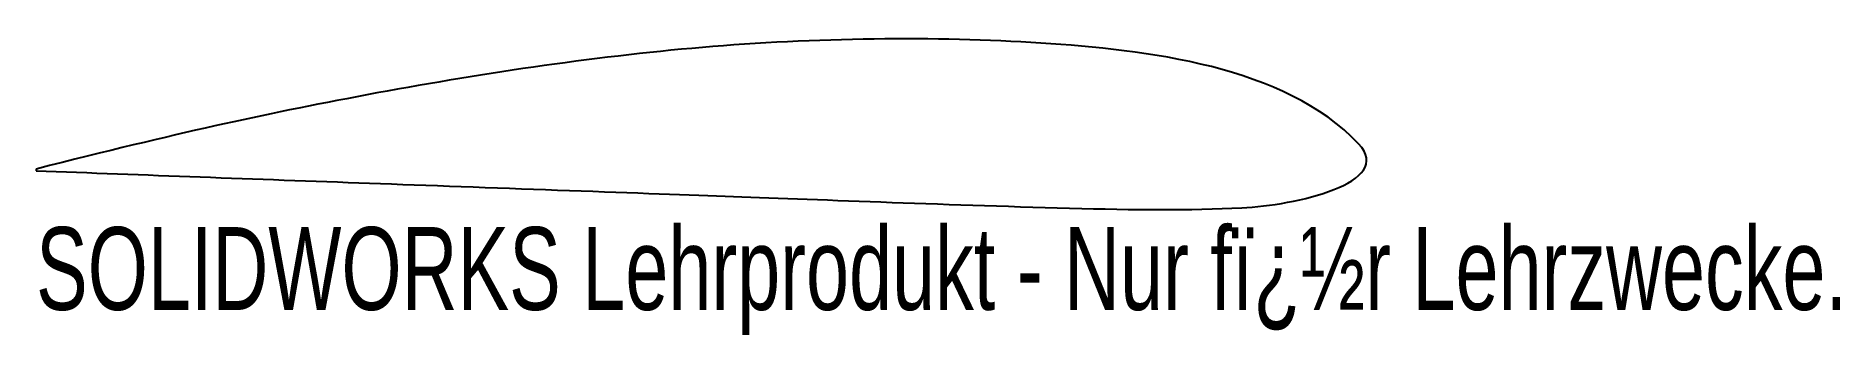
# Model space of a CAD drawing. Header units: millimetres. Extents: x -39 to 66, y -12 to 5.
import ezdxf

# ---------------------------------------------------------------- set-up
doc = ezdxf.new("R2010")
doc.units = ezdxf.units.MM
doc.styles.add('SLDTEXTSTYLE0', font='TXT', dxfattribs={"width": 0.7})

msp = doc.modelspace()

# ---------------------------------------------------------------- linework, layer by layer
at = {"color": 7, "linetype": 'Continuous', "lineweight": 25}
msp.add_line((-39.05, -2.59), (-39.05, -2.69), dxfattribs=at)
msp.add_open_spline([(-39.05, -2.69), (-32.76, -2.93), (-26.26, -3.17), (-12.84, -3.66), (-3.9, -3.99), (6.35, -4.36), (13.69, -4.66), (25.2, -4.98), (28.36, -5), (34.51, -4.71), (40.42, -3.41), (33.95, 3.45), (25.81, 4.36), (13.56, 5.16), (6.41, 5.06), (-6.61, 3.95), (-13.39, 2.92), (-26.05, 0.55), (-30.64, -0.47), (-39.05, -2.59)], degree=3, knots=[0, 0, 0, 0, 0.125, 0.125, 0.25, 0.25, 0.375, 0.375, 0.4375, 0.4375, 0.5, 0.5, 0.625, 0.625, 0.75, 0.75, 0.875, 0.875, 1, 1, 1, 1], dxfattribs=at)

# ---------------------------------------------------------------- texts
at = {"color": 7, "linetype": 'Continuous', "insert": (-39.05, -5.98), "char_height": 4.8336, "attachment_point": 1, "style": 'SLDTEXTSTYLE0'}
msp.add_mtext('SOLIDWORKS Lehrprodukt - Nur fï¿½r Lehrzwecke.', dxfattribs=at)

doc.saveas('drawing.dxf')
